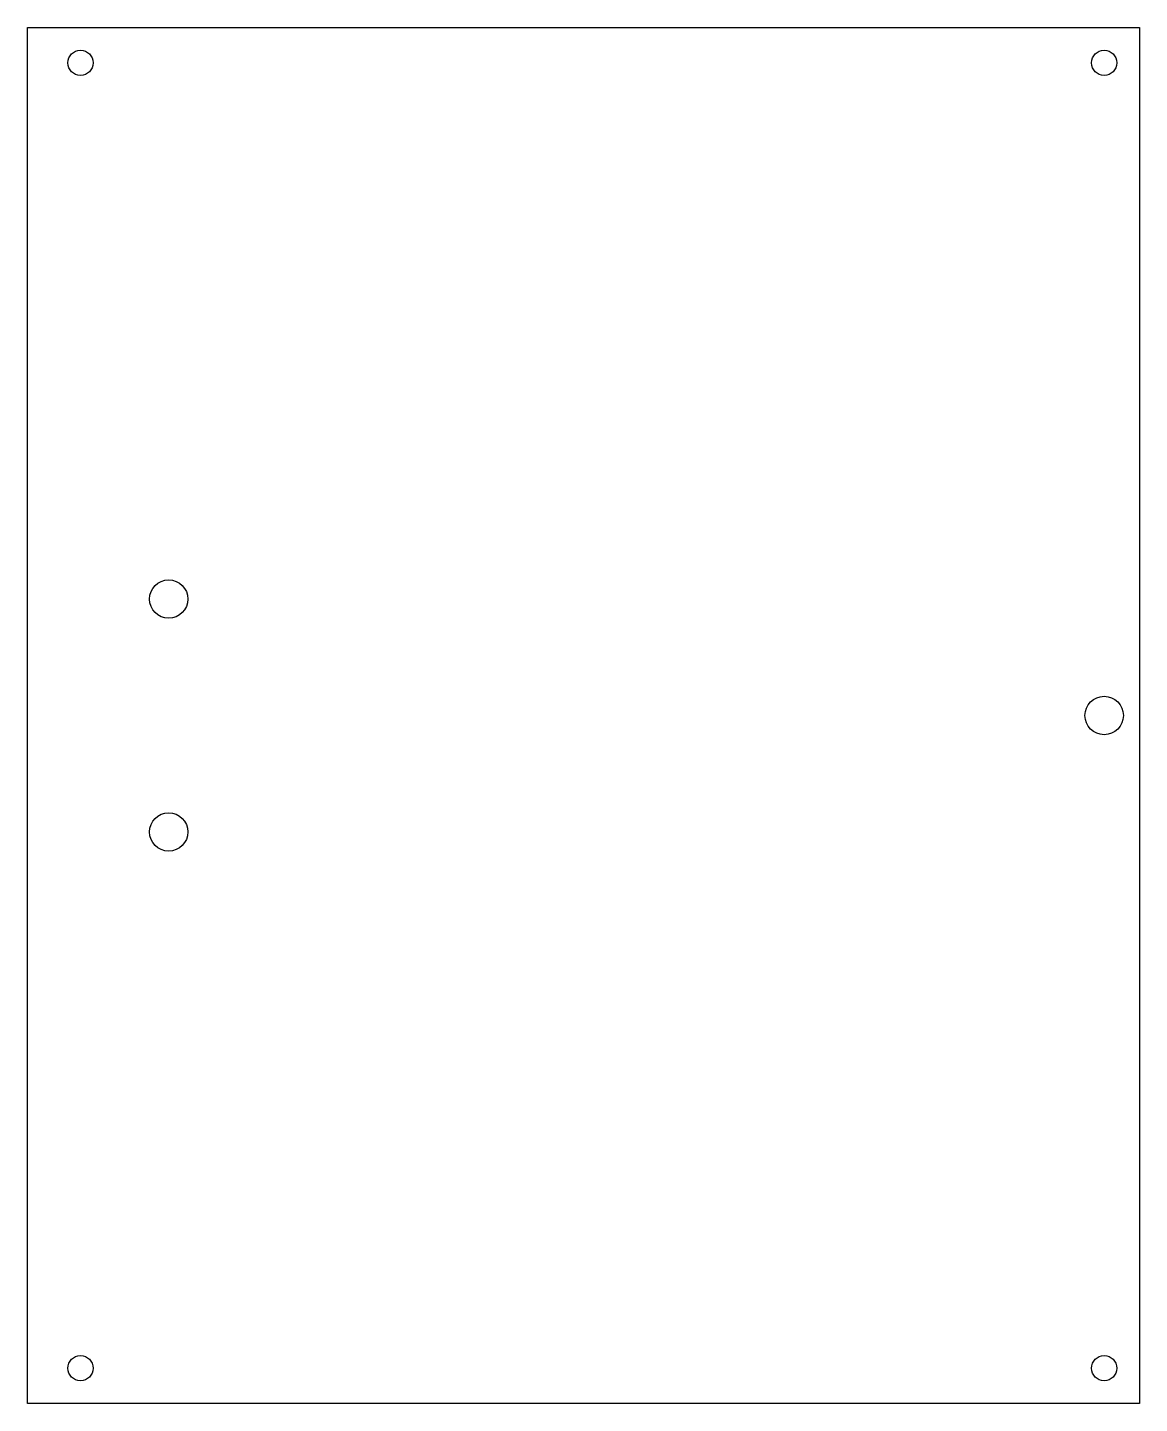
# Model space of a CAD drawing. Header units: millimetres. Extents: x 0 to 100, y 2 to 125.
import ezdxf

# ---------------------------------------------------------------- set-up
doc = ezdxf.new("R2010")
doc.units = ezdxf.units.MM
doc.layers.add('Sketch083', color=7, linetype='CONTINUOUS')

msp = doc.modelspace()

# ---------------------------------------------------------------- linework, layer by layer
at = {"layer": 'Sketch083'}
for p, q in [((0, 1.5875), (0, 125.413)), ((0, 125.413), (1.5875, 125.413)), ((1.5875, 125.413), (100.012, 125.413)), ((100.012, 125.413), (100.012, 1.5875)), ((1.5875, 1.5875), (0, 1.5875)), ((100.012, 1.5875), (1.5875, 1.5875))]:
    msp.add_line(p, q, dxfattribs=at)
for centre, radius in [((4.7625, 122.237), 1.1303), ((96.8375, 122.237), 1.1303), ((12.7, 73.9775), 1.7272), ((96.8375, 63.5), 1.7272), ((12.7, 53.0225), 1.7272), ((4.7625, 4.7625), 1.1303), ((96.8375, 4.7625), 1.1303)]:
    msp.add_circle(centre, radius, dxfattribs=at)

doc.saveas('drawing.dxf')
